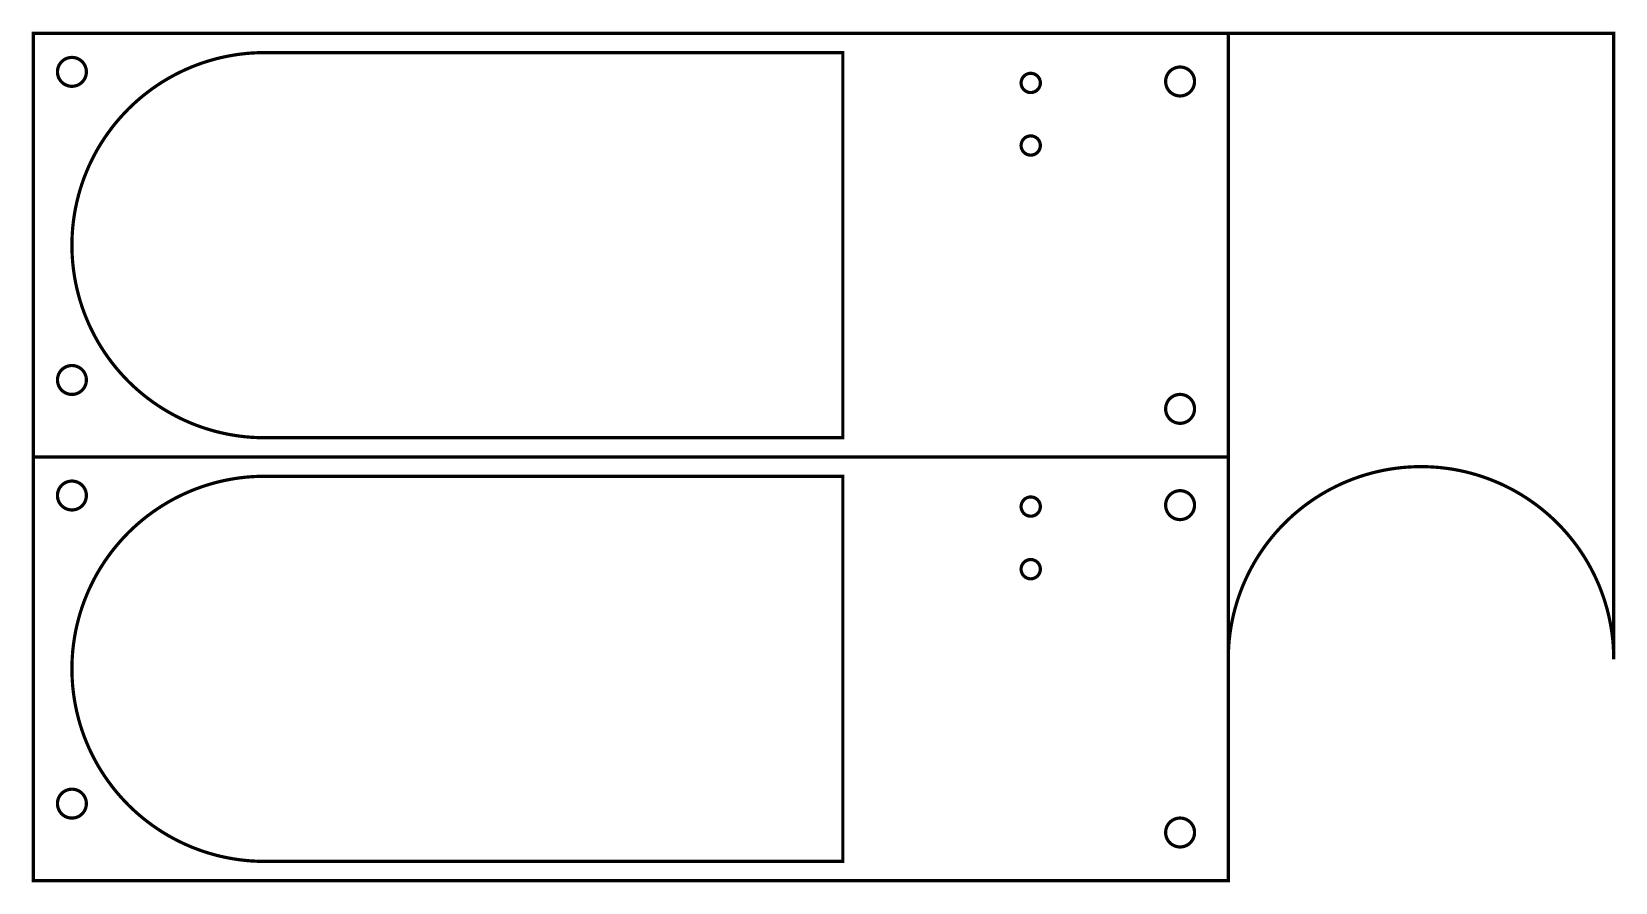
# Model space of a CAD drawing. Extents: x 0 to 164, y 0 to 88.
import ezdxf

# ---------------------------------------------------------------- set-up
doc = ezdxf.new("R2010")
doc.units = 0
doc.layers.get('0').update_dxf_attribs({"linetype": 'CONTINUOUS'})

msp = doc.modelspace()

# ---------------------------------------------------------------- linework, layer by layer
at = {"color": 0}
for points, const_width in [([(124.177, 88.1847), (0.17638, 88.1847), (0.17638, 44.1847), (124.177, 44.1847)], 0.35278), ([(0.17638, 44.1847), (0.17638, 0.18457), (124.177, 0.18457), (124.177, 88.1847)], 0.35278), ([(124.177, 23.1846), (124.177, 23.3517), (124.188, 23.8529), (124.221, 24.5174), (124.276, 25.1779), (124.352, 25.8339), (124.45, 26.4849), (124.569, 27.1303), (124.709, 27.7699), (124.869, 28.4031), (125.049, 29.0294), (125.249, 29.6485), (125.47, 30.2599), (125.709, 30.8631), (125.968, 31.4575), (126.245, 32.0429), (126.541, 32.6188), (126.856, 33.1847), (127.189, 33.7401), (127.539, 34.2844), (127.908, 34.8176), (128.293, 35.3389), (128.696, 35.8478), (129.115, 36.344), (129.551, 36.8271), (130.003, 37.2964), (130.472, 37.7518), (130.956, 38.1924), (131.455, 38.6181), (131.97, 39.0283), (132.5, 39.4225), (133.044, 39.8004), (133.603, 40.1615), (134.032, 40.4217), (134.177, 40.5051), (134.321, 40.5887), (134.761, 40.8296), (135.353, 41.1332), (135.953, 41.4158), (136.559, 41.6775), (137.171, 41.9182), (137.79, 42.1379), (138.413, 42.3368), (139.042, 42.5149), (139.675, 42.6718), (140.311, 42.8079), (140.95, 42.9231), (141.593, 43.0172), (142.236, 43.0904), (142.882, 43.1428), (143.529, 43.1742), (144.176, 43.1847), (144.824, 43.1742), (145.471, 43.1428), (146.117, 43.0904), (146.761, 43.0172), (147.403, 42.9231), (148.042, 42.8079), (148.679, 42.6718), (149.311, 42.5149), (149.94, 42.3368), (150.564, 42.1379), (151.182, 41.9182), (151.794, 41.6775), (152.401, 41.4158), (153, 41.1332), (153.593, 40.8296), (154.032, 40.5887), (154.176, 40.5051), (154.321, 40.4217), (154.75, 40.1615), (155.308, 39.8004), (155.853, 39.4225), (156.383, 39.0283), (156.897, 38.6181), (157.397, 38.1924), (157.882, 37.7518), (158.35, 37.2964), (158.801, 36.8271), (159.237, 36.344), (159.657, 35.8478), (160.06, 35.3389), (160.446, 34.8176), (160.814, 34.2844), (161.164, 33.7401), (161.497, 33.1847), (161.811, 32.6188), (162.108, 32.0429), (162.386, 31.4575), (162.644, 30.8631), (162.883, 30.2599), (163.104, 29.6485), (163.304, 29.0294), (163.485, 28.4031), (163.644, 27.7699), (163.783, 27.1303), (163.903, 26.4849), (164.001, 25.8339), (164.078, 25.1779), (164.132, 24.5174), (164.165, 23.8529), (164.176, 23.3517), (164.176, 23.1846), (164.176, 88.1847), (124.177, 88.1847)], 0.33333)]:
    msp.add_lwpolyline(points, dxfattribs=dict(at, const_width=const_width))
at = {"color": 0, "const_width": 0.33333}
for points in [[(5.67638, 84.1847), (5.67638, 84.1464), (5.66862, 84.0314), (5.64589, 83.8825), (5.60894, 83.7387), (5.55849, 83.6008), (5.49533, 83.4697), (5.42019, 83.3461), (5.33382, 83.2307), (5.23703, 83.124), (5.13049, 83.0272), (5.01503, 82.941), (4.89133, 82.8658), (4.76025, 82.8026), (4.6224, 82.7522), (4.47868, 82.7153), (4.32969, 82.6925), (4.21468, 82.6847), (4.17638, 82.6847), (4.13803, 82.6847), (4.023, 82.6925), (3.87408, 82.7153), (3.73031, 82.7522), (3.5925, 82.8026), (3.46137, 82.8658), (3.33768, 82.941), (3.22222, 83.0272), (3.11572, 83.124), (3.01887, 83.2307), (2.93251, 83.3461), (2.85742, 83.4697), (2.79422, 83.6008), (2.74382, 83.7387), (2.70682, 83.8825), (2.68408, 84.0314), (2.67638, 84.1464), (2.67638, 84.1847), (2.67638, 84.2231), (2.68408, 84.3381), (2.70682, 84.4871), (2.74382, 84.6308), (2.79422, 84.7686), (2.85742, 84.8997), (2.93251, 85.0235), (3.01887, 85.1389), (3.11572, 85.2454), (3.22222, 85.3422), (3.33768, 85.4286), (3.46137, 85.5038), (3.5925, 85.5669), (3.73031, 85.6174), (3.87408, 85.6543), (4.023, 85.6771), (4.13803, 85.6847), (4.17638, 85.6847), (4.21468, 85.6847), (4.32969, 85.6771), (4.47868, 85.6543), (4.6224, 85.6174), (4.76025, 85.5669), (4.89133, 85.5038), (5.01503, 85.4286), (5.13049, 85.3422), (5.23703, 85.2454), (5.33382, 85.1389), (5.42019, 85.0235), (5.49533, 84.8997), (5.55849, 84.7686), (5.60894, 84.6308), (5.64589, 84.4871), (5.66862, 84.3381), (5.67638, 84.2231), (5.67638, 84.1847)], [(84.1765, 86.1847), (84.1765, 46.1847), (24.1764, 46.1847), (24.0093, 46.1847), (23.5082, 46.1958), (22.8436, 46.229), (22.1832, 46.284), (21.5272, 46.3606), (20.8762, 46.4585), (20.2308, 46.5772), (19.5912, 46.7169), (18.9581, 46.8769), (18.3317, 47.0574), (17.7125, 47.2576), (17.1013, 47.4776), (16.4981, 47.7172), (15.9035, 47.9758), (15.3181, 48.2533), (14.7422, 48.5496), (14.1764, 48.8642), (13.621, 49.1969), (13.0766, 49.5475), (12.5435, 49.9157), (12.0222, 50.3012), (11.5132, 50.7039), (11.017, 51.1233), (10.534, 51.5593), (10.0646, 52.0117), (9.60932, 52.4799), (9.16868, 52.964), (8.743, 53.4636), (8.33279, 53.9783), (7.93853, 54.5082), (7.56065, 55.0526), (7.1996, 55.6117), (6.9394, 56.04), (6.8559, 56.1847), (6.77235, 56.3293), (6.53142, 56.7689), (6.22786, 57.3611), (5.94526, 57.9606), (5.6836, 58.5669), (5.44287, 59.1796), (5.22304, 59.7981), (5.02414, 60.4217), (4.84625, 61.0501), (4.68924, 61.6828), (4.55317, 62.319), (4.43804, 62.9585), (4.34381, 63.6006), (4.27056, 64.2449), (4.21821, 64.8906), (4.18679, 65.5374), (4.17638, 66.1847), (4.18679, 66.8321), (4.21821, 67.4789), (4.27056, 68.1247), (4.34381, 68.7689), (4.43804, 69.411), (4.55317, 70.0504), (4.68924, 70.6868), (4.84625, 71.3193), (5.02414, 71.9478), (5.22304, 72.5714), (5.44287, 73.1899), (5.6836, 73.8025), (5.94526, 74.4089), (6.22786, 75.0083), (6.53142, 75.6004), (6.77235, 76.04), (6.8559, 76.1847), (6.9394, 76.3293), (7.1996, 76.7578), (7.56065, 77.3168), (7.93853, 77.8612), (8.33279, 78.3911), (8.743, 78.9058), (9.16868, 79.4054), (9.60932, 79.8894), (10.0646, 80.3578), (10.534, 80.81), (11.017, 81.2461), (11.5132, 81.6656), (12.0222, 82.0682), (12.5435, 82.4536), (13.0766, 82.8219), (13.621, 83.1725), (14.1764, 83.5053), (14.7422, 83.8199), (15.3181, 84.1161), (15.9035, 84.3936), (16.4981, 84.6522), (17.1013, 84.8918), (17.7125, 85.1118), (18.3317, 85.3121), (18.9581, 85.4925), (19.5912, 85.6525), (20.2308, 85.7922), (20.8762, 85.911), (21.5272, 86.0089), (22.1832, 86.0854), (22.8436, 86.1404), (23.5082, 86.1736), (24.0093, 86.1847), (24.1764, 86.1847), (84.1765, 86.1847)], [(104.677, 83.0347), (104.677, 82.9844), (104.656, 82.8332), (104.598, 82.6456), (104.506, 82.4757), (104.384, 82.3276), (104.236, 82.2056), (104.066, 82.1133), (103.878, 82.055), (103.727, 82.0347), (103.677, 82.0347), (103.626, 82.0347), (103.475, 82.055), (103.287, 82.1133), (103.117, 82.2056), (102.969, 82.3276), (102.847, 82.4757), (102.755, 82.6456), (102.697, 82.8332), (102.677, 82.9844), (102.677, 83.0347), (102.677, 83.0851), (102.697, 83.2362), (102.755, 83.424), (102.847, 83.5939), (102.969, 83.7418), (103.117, 83.864), (103.287, 83.9561), (103.475, 84.0144), (103.626, 84.0347), (103.677, 84.0347), (103.727, 84.0347), (103.878, 84.0144), (104.066, 83.9561), (104.236, 83.864), (104.384, 83.7418), (104.506, 83.5939), (104.598, 83.424), (104.656, 83.2362), (104.677, 83.0851), (104.677, 83.0347)], [(120.677, 83.1847), (120.677, 83.1464), (120.669, 83.0314), (120.646, 82.8825), (120.609, 82.7387), (120.559, 82.6008), (120.496, 82.4697), (120.42, 82.3461), (120.334, 82.2307), (120.237, 82.124), (120.131, 82.0272), (120.015, 81.941), (119.892, 81.8658), (119.76, 81.8026), (119.623, 81.7522), (119.479, 81.7153), (119.33, 81.6925), (119.215, 81.6847), (119.177, 81.6847), (119.138, 81.6847), (119.023, 81.6925), (118.874, 81.7153), (118.73, 81.7522), (118.593, 81.8026), (118.462, 81.8658), (118.338, 81.941), (118.222, 82.0272), (118.116, 82.124), (118.019, 82.2307), (117.933, 82.3461), (117.858, 82.4697), (117.794, 82.6008), (117.744, 82.7387), (117.707, 82.8825), (117.684, 83.0314), (117.677, 83.1464), (117.677, 83.1847), (117.677, 83.2231), (117.684, 83.3381), (117.707, 83.4871), (117.744, 83.6308), (117.794, 83.7686), (117.858, 83.8997), (117.933, 84.0235), (118.019, 84.1389), (118.116, 84.2454), (118.222, 84.3422), (118.338, 84.4286), (118.462, 84.5038), (118.593, 84.5669), (118.73, 84.6174), (118.874, 84.6543), (119.023, 84.6771), (119.138, 84.6847), (119.177, 84.6847), (119.215, 84.6847), (119.33, 84.6771), (119.479, 84.6543), (119.623, 84.6174), (119.76, 84.5669), (119.892, 84.5038), (120.015, 84.4286), (120.131, 84.3422), (120.237, 84.2454), (120.334, 84.1389), (120.42, 84.0235), (120.496, 83.8997), (120.559, 83.7686), (120.609, 83.6308), (120.646, 83.4871), (120.669, 83.3381), (120.677, 83.2231), (120.677, 83.1847)], [(104.677, 76.5347), (104.677, 76.4844), (104.656, 76.3332), (104.598, 76.1456), (104.506, 75.9757), (104.384, 75.8276), (104.236, 75.7056), (104.066, 75.6133), (103.878, 75.555), (103.727, 75.5347), (103.677, 75.5347), (103.626, 75.5347), (103.475, 75.555), (103.287, 75.6133), (103.117, 75.7056), (102.969, 75.8276), (102.847, 75.9757), (102.755, 76.1456), (102.697, 76.3332), (102.677, 76.4844), (102.677, 76.5347), (102.677, 76.5851), (102.697, 76.7362), (102.755, 76.924), (102.847, 77.0939), (102.969, 77.2418), (103.117, 77.3639), (103.287, 77.4561), (103.475, 77.5144), (103.626, 77.5347), (103.677, 77.5347), (103.727, 77.5347), (103.878, 77.5144), (104.066, 77.4561), (104.236, 77.3639), (104.384, 77.2418), (104.506, 77.0939), (104.598, 76.924), (104.656, 76.7362), (104.677, 76.5851), (104.677, 76.5347)], [(5.67638, 52.1847), (5.67638, 52.1464), (5.66862, 52.0314), (5.64589, 51.8824), (5.60894, 51.7386), (5.55849, 51.6008), (5.49533, 51.4697), (5.42019, 51.346), (5.33382, 51.2306), (5.23703, 51.124), (5.13049, 51.0272), (5.01503, 50.9408), (4.89133, 50.8657), (4.76025, 50.8026), (4.6224, 50.7521), (4.47868, 50.7151), (4.32969, 50.6925), (4.21468, 50.6847), (4.17638, 50.6847), (4.13803, 50.6847), (4.023, 50.6925), (3.87408, 50.7151), (3.73031, 50.7521), (3.5925, 50.8026), (3.46137, 50.8657), (3.33768, 50.9408), (3.22222, 51.0272), (3.11572, 51.124), (3.01887, 51.2306), (2.93251, 51.346), (2.85742, 51.4697), (2.79422, 51.6008), (2.74382, 51.7386), (2.70682, 51.8824), (2.68408, 52.0314), (2.67638, 52.1464), (2.67638, 52.1847), (2.67638, 52.2231), (2.68408, 52.3381), (2.70682, 52.4869), (2.74382, 52.6307), (2.79422, 52.7686), (2.85742, 52.8997), (2.93251, 53.0233), (3.01887, 53.1389), (3.11572, 53.2453), (3.22222, 53.3422), (3.33768, 53.4286), (3.46137, 53.5036), (3.5925, 53.5668), (3.73031, 53.6172), (3.87408, 53.6543), (4.023, 53.6769), (4.13803, 53.6847), (4.17638, 53.6847), (4.21468, 53.6847), (4.32969, 53.6769), (4.47868, 53.6543), (4.6224, 53.6172), (4.76025, 53.5668), (4.89133, 53.5036), (5.01503, 53.4286), (5.13049, 53.3422), (5.23703, 53.2453), (5.33382, 53.1389), (5.42019, 53.0233), (5.49533, 52.8997), (5.55849, 52.7686), (5.60894, 52.6307), (5.64589, 52.4869), (5.66862, 52.3381), (5.67638, 52.2231), (5.67638, 52.1847)], [(120.677, 49.1847), (120.677, 49.1464), (120.669, 49.0314), (120.646, 48.8824), (120.609, 48.7386), (120.559, 48.6008), (120.496, 48.4697), (120.42, 48.346), (120.334, 48.2306), (120.237, 48.124), (120.131, 48.0272), (120.015, 47.9408), (119.892, 47.8657), (119.76, 47.8026), (119.623, 47.7521), (119.479, 47.7151), (119.33, 47.6925), (119.215, 47.6847), (119.177, 47.6847), (119.138, 47.6847), (119.023, 47.6925), (118.874, 47.7151), (118.73, 47.7521), (118.593, 47.8026), (118.462, 47.8657), (118.338, 47.9408), (118.222, 48.0272), (118.116, 48.124), (118.019, 48.2306), (117.933, 48.346), (117.858, 48.4697), (117.794, 48.6008), (117.744, 48.7386), (117.707, 48.8824), (117.684, 49.0314), (117.677, 49.1464), (117.677, 49.1847), (117.677, 49.2231), (117.684, 49.3381), (117.707, 49.4869), (117.744, 49.6307), (117.794, 49.7686), (117.858, 49.8997), (117.933, 50.0233), (118.019, 50.1389), (118.116, 50.2453), (118.222, 50.3422), (118.338, 50.4286), (118.462, 50.5036), (118.593, 50.5668), (118.73, 50.6172), (118.874, 50.6543), (119.023, 50.6769), (119.138, 50.6847), (119.177, 50.6847), (119.215, 50.6847), (119.33, 50.6769), (119.479, 50.6543), (119.623, 50.6172), (119.76, 50.5668), (119.892, 50.5036), (120.015, 50.4286), (120.131, 50.3422), (120.237, 50.2453), (120.334, 50.1389), (120.42, 50.0233), (120.496, 49.8997), (120.559, 49.7686), (120.609, 49.6307), (120.646, 49.4869), (120.669, 49.3381), (120.677, 49.2231), (120.677, 49.1847)], [(5.67638, 40.1846), (5.67638, 40.1464), (5.66862, 40.0313), (5.64589, 39.8824), (5.60894, 39.7386), (5.55849, 39.6008), (5.49533, 39.4697), (5.42019, 39.346), (5.33382, 39.2306), (5.23703, 39.124), (5.13049, 39.0272), (5.01503, 38.9408), (4.89133, 38.8657), (4.76025, 38.8025), (4.6224, 38.7521), (4.47868, 38.7151), (4.32969, 38.6924), (4.21468, 38.6846), (4.17638, 38.6846), (4.13803, 38.6846), (4.023, 38.6924), (3.87408, 38.7151), (3.73031, 38.7521), (3.5925, 38.8025), (3.46137, 38.8657), (3.33768, 38.9408), (3.22222, 39.0272), (3.11572, 39.124), (3.01887, 39.2306), (2.93251, 39.346), (2.85742, 39.4697), (2.79422, 39.6008), (2.74382, 39.7386), (2.70682, 39.8824), (2.68408, 40.0313), (2.67638, 40.1464), (2.67638, 40.1846), (2.67638, 40.2229), (2.68408, 40.3381), (2.70682, 40.4869), (2.74382, 40.6307), (2.79422, 40.7686), (2.85742, 40.8997), (2.93251, 41.0233), (3.01887, 41.1389), (3.11572, 41.2453), (3.22222, 41.3422), (3.33768, 41.4285), (3.46137, 41.5036), (3.5925, 41.5668), (3.73031, 41.6172), (3.87408, 41.6543), (4.023, 41.6769), (4.13803, 41.6847), (4.17638, 41.6847), (4.21468, 41.6847), (4.32969, 41.6769), (4.47868, 41.6543), (4.6224, 41.6172), (4.76025, 41.5668), (4.89133, 41.5036), (5.01503, 41.4285), (5.13049, 41.3422), (5.23703, 41.2453), (5.33382, 41.1389), (5.42019, 41.0233), (5.49533, 40.8997), (5.55849, 40.7686), (5.60894, 40.6307), (5.64589, 40.4869), (5.66862, 40.3381), (5.67638, 40.2229), (5.67638, 40.1846)], [(84.1765, 42.1847), (84.1765, 2.18457), (24.1764, 2.18457), (24.0093, 2.18457), (23.5082, 2.19575), (22.8436, 2.22889), (22.1832, 2.2839), (21.5272, 2.36046), (20.8762, 2.45833), (20.2308, 2.57721), (19.5912, 2.71679), (18.9581, 2.8769), (18.3317, 3.05724), (17.7125, 3.2576), (17.1013, 3.4776), (16.4981, 3.71707), (15.9035, 3.97569), (15.3181, 4.25325), (14.7422, 4.54949), (14.1764, 4.8641), (13.621, 5.19683), (13.0766, 5.54747), (12.5435, 5.91569), (12.0222, 6.30122), (11.5132, 6.70383), (11.017, 7.12326), (10.534, 7.55931), (10.0646, 8.01156), (9.60932, 8.47988), (9.16868, 8.96392), (8.743, 9.46349), (8.33279, 9.97831), (7.93853, 10.5081), (7.56065, 11.0526), (7.1996, 11.6115), (6.9394, 12.04), (6.8559, 12.1846), (6.77235, 12.3293), (6.53142, 12.7689), (6.22786, 13.361), (5.94526, 13.9606), (5.6836, 14.5668), (5.44287, 15.1794), (5.22304, 15.7979), (5.02414, 16.4217), (4.84625, 17.05), (4.68924, 17.6826), (4.55317, 18.3189), (4.43804, 18.9583), (4.34381, 19.6004), (4.27056, 20.2447), (4.21821, 20.8904), (4.18679, 21.5372), (4.17638, 22.1846), (4.18679, 22.8319), (4.21821, 23.4787), (4.27056, 24.1246), (4.34381, 24.7687), (4.43804, 25.4108), (4.55317, 26.0504), (4.68924, 26.6867), (4.84625, 27.3193), (5.02414, 27.9476), (5.22304, 28.5714), (5.44287, 29.1897), (5.6836, 29.8024), (5.94526, 30.4087), (6.22786, 31.0082), (6.53142, 31.6004), (6.77235, 32.04), (6.8559, 32.1846), (6.9394, 32.3293), (7.1996, 32.7578), (7.56065, 33.3167), (7.93853, 33.8613), (8.33279, 34.391), (8.743, 34.9058), (9.16868, 35.4054), (9.60932, 35.8894), (10.0646, 36.3578), (10.534, 36.81), (11.017, 37.246), (11.5132, 37.6654), (12.0222, 38.0681), (12.5435, 38.4536), (13.0766, 38.8218), (13.621, 39.1725), (14.1764, 39.5053), (14.7422, 39.8199), (15.3181, 40.1161), (15.9035, 40.3936), (16.4981, 40.6522), (17.1013, 40.8917), (17.7125, 41.1117), (18.3317, 41.3121), (18.9581, 41.4924), (19.5912, 41.6525), (20.2308, 41.7921), (20.8762, 41.911), (21.5272, 42.0089), (22.1832, 42.0854), (22.8436, 42.1404), (23.5082, 42.1736), (24.0093, 42.1847), (24.1764, 42.1847), (84.1765, 42.1847)], [(104.677, 39.0347), (104.677, 38.9843), (104.656, 38.8332), (104.598, 38.6454), (104.506, 38.4756), (104.384, 38.3276), (104.236, 38.2054), (104.066, 38.1133), (103.878, 38.055), (103.727, 38.0347), (103.677, 38.0347), (103.626, 38.0347), (103.475, 38.055), (103.287, 38.1133), (103.117, 38.2054), (102.969, 38.3276), (102.847, 38.4756), (102.755, 38.6454), (102.697, 38.8332), (102.677, 38.9843), (102.677, 39.0347), (102.677, 39.0851), (102.697, 39.2363), (102.755, 39.4239), (102.847, 39.5938), (102.969, 39.7418), (103.117, 39.8639), (103.287, 39.9561), (103.475, 40.0144), (103.626, 40.0347), (103.677, 40.0347), (103.727, 40.0347), (103.878, 40.0144), (104.066, 39.9561), (104.236, 39.8639), (104.384, 39.7418), (104.506, 39.5938), (104.598, 39.4239), (104.656, 39.2363), (104.677, 39.0851), (104.677, 39.0347)], [(120.677, 39.1846), (120.677, 39.1464), (120.669, 39.0313), (120.646, 38.8824), (120.609, 38.7386), (120.559, 38.6008), (120.496, 38.4697), (120.42, 38.346), (120.334, 38.2306), (120.237, 38.124), (120.131, 38.0272), (120.015, 37.9408), (119.892, 37.8657), (119.76, 37.8025), (119.623, 37.7521), (119.479, 37.7151), (119.33, 37.6924), (119.215, 37.6846), (119.177, 37.6846), (119.138, 37.6846), (119.023, 37.6924), (118.874, 37.7151), (118.73, 37.7521), (118.593, 37.8025), (118.462, 37.8657), (118.338, 37.9408), (118.222, 38.0272), (118.116, 38.124), (118.019, 38.2306), (117.933, 38.346), (117.858, 38.4697), (117.794, 38.6008), (117.744, 38.7386), (117.707, 38.8824), (117.684, 39.0313), (117.677, 39.1464), (117.677, 39.1846), (117.677, 39.2229), (117.684, 39.3381), (117.707, 39.4869), (117.744, 39.6307), (117.794, 39.7686), (117.858, 39.8996), (117.933, 40.0233), (118.019, 40.1388), (118.116, 40.2453), (118.222, 40.3421), (118.338, 40.4285), (118.462, 40.5036), (118.593, 40.5668), (118.73, 40.6172), (118.874, 40.6542), (119.023, 40.6769), (119.138, 40.6846), (119.177, 40.6846), (119.215, 40.6846), (119.33, 40.6769), (119.479, 40.6542), (119.623, 40.6172), (119.76, 40.5668), (119.892, 40.5036), (120.015, 40.4285), (120.131, 40.3421), (120.237, 40.2453), (120.334, 40.1388), (120.42, 40.0233), (120.496, 39.8996), (120.559, 39.7686), (120.609, 39.6307), (120.646, 39.4869), (120.669, 39.3381), (120.677, 39.2229), (120.677, 39.1846)], [(104.677, 32.5346), (104.677, 32.4843), (104.656, 32.3331), (104.598, 32.1454), (104.506, 31.9756), (104.384, 31.8275), (104.236, 31.7054), (104.066, 31.6132), (103.878, 31.555), (103.727, 31.5346), (103.677, 31.5346), (103.626, 31.5346), (103.475, 31.555), (103.287, 31.6132), (103.117, 31.7054), (102.969, 31.8275), (102.847, 31.9756), (102.755, 32.1454), (102.697, 32.3331), (102.677, 32.4843), (102.677, 32.5346), (102.677, 32.585), (102.697, 32.7361), (102.755, 32.9239), (102.847, 33.0938), (102.969, 33.2418), (103.117, 33.3639), (103.287, 33.4561), (103.475, 33.5143), (103.626, 33.5346), (103.677, 33.5346), (103.727, 33.5346), (103.878, 33.5143), (104.066, 33.4561), (104.236, 33.3639), (104.384, 33.2418), (104.506, 33.0938), (104.598, 32.9239), (104.656, 32.7361), (104.677, 32.585), (104.677, 32.5346)], [(5.67638, 8.18463), (5.67638, 8.14632), (5.66862, 8.03131), (5.64589, 7.88232), (5.60894, 7.73861), (5.55849, 7.60075), (5.49533, 7.46967), (5.42019, 7.34597), (5.33382, 7.23053), (5.23703, 7.12397), (5.13049, 7.02718), (5.01503, 6.94081), (4.89133, 6.86567), (4.76025, 6.80251), (4.6224, 6.75206), (4.47868, 6.71511), (4.32969, 6.69239), (4.21468, 6.68463), (4.17638, 6.68463), (4.13803, 6.68463), (4.023, 6.69239), (3.87408, 6.71511), (3.73031, 6.75206), (3.5925, 6.80251), (3.46137, 6.86567), (3.33768, 6.94081), (3.22222, 7.02718), (3.11572, 7.12397), (3.01887, 7.23053), (2.93251, 7.34597), (2.85742, 7.46967), (2.79422, 7.60075), (2.74382, 7.73861), (2.70682, 7.88232), (2.68408, 8.03131), (2.67638, 8.14632), (2.67638, 8.18463), (2.67638, 8.22299), (2.68408, 8.338), (2.70682, 8.48693), (2.74382, 8.63069), (2.79422, 8.7685), (2.85742, 8.89963), (2.93251, 9.02333), (3.01887, 9.13878), (3.11572, 9.24528), (3.22222, 9.34213), (3.33768, 9.4285), (3.46137, 9.50358), (3.5925, 9.56679), (3.73031, 9.61719), (3.87408, 9.65419), (4.023, 9.67692), (4.13803, 9.68463), (4.17638, 9.68463), (4.21468, 9.68463), (4.32969, 9.67692), (4.47868, 9.65419), (4.6224, 9.61719), (4.76025, 9.56679), (4.89133, 9.50358), (5.01503, 9.4285), (5.13049, 9.34213), (5.23703, 9.24528), (5.33382, 9.13878), (5.42019, 9.02333), (5.49533, 8.89963), (5.55849, 8.7685), (5.60894, 8.63069), (5.64589, 8.48693), (5.66862, 8.338), (5.67638, 8.22299), (5.67638, 8.18463)], [(120.677, 5.18457), (120.677, 5.14626), (120.669, 5.03125), (120.646, 4.88232), (120.609, 4.73856), (120.559, 4.60075), (120.496, 4.46962), (120.42, 4.34592), (120.334, 4.23047), (120.237, 4.12397), (120.131, 4.02713), (120.015, 3.94075), (119.892, 3.86567), (119.76, 3.80246), (119.623, 3.75206), (119.479, 3.71506), (119.33, 3.69233), (119.215, 3.68457), (119.177, 3.68457), (119.138, 3.68457), (119.023, 3.69233), (118.874, 3.71506), (118.73, 3.75206), (118.593, 3.80246), (118.462, 3.86567), (118.338, 3.94075), (118.222, 4.02713), (118.116, 4.12397), (118.019, 4.23047), (117.933, 4.34592), (117.858, 4.46962), (117.794, 4.60075), (117.744, 4.73856), (117.707, 4.88232), (117.684, 5.03125), (117.677, 5.14626), (117.677, 5.18457), (117.677, 5.22293), (117.684, 5.33794), (117.707, 5.48693), (117.744, 5.63064), (117.794, 5.7685), (117.858, 5.89958), (117.933, 6.02328), (118.019, 6.13872), (118.116, 6.24528), (118.222, 6.34207), (118.338, 6.42844), (118.462, 6.50358), (118.593, 6.56674), (118.73, 6.61719), (118.874, 6.65414), (119.023, 6.67686), (119.138, 6.68457), (119.177, 6.68457), (119.215, 6.68457), (119.33, 6.67686), (119.479, 6.65414), (119.623, 6.61719), (119.76, 6.56674), (119.892, 6.50358), (120.015, 6.42844), (120.131, 6.34207), (120.237, 6.24528), (120.334, 6.13872), (120.42, 6.02328), (120.496, 5.89958), (120.559, 5.7685), (120.609, 5.63064), (120.646, 5.48693), (120.669, 5.33794), (120.677, 5.22293), (120.677, 5.18457)]]:
    msp.add_lwpolyline(points, close=True, dxfattribs=at)

doc.saveas('drawing.dxf')
